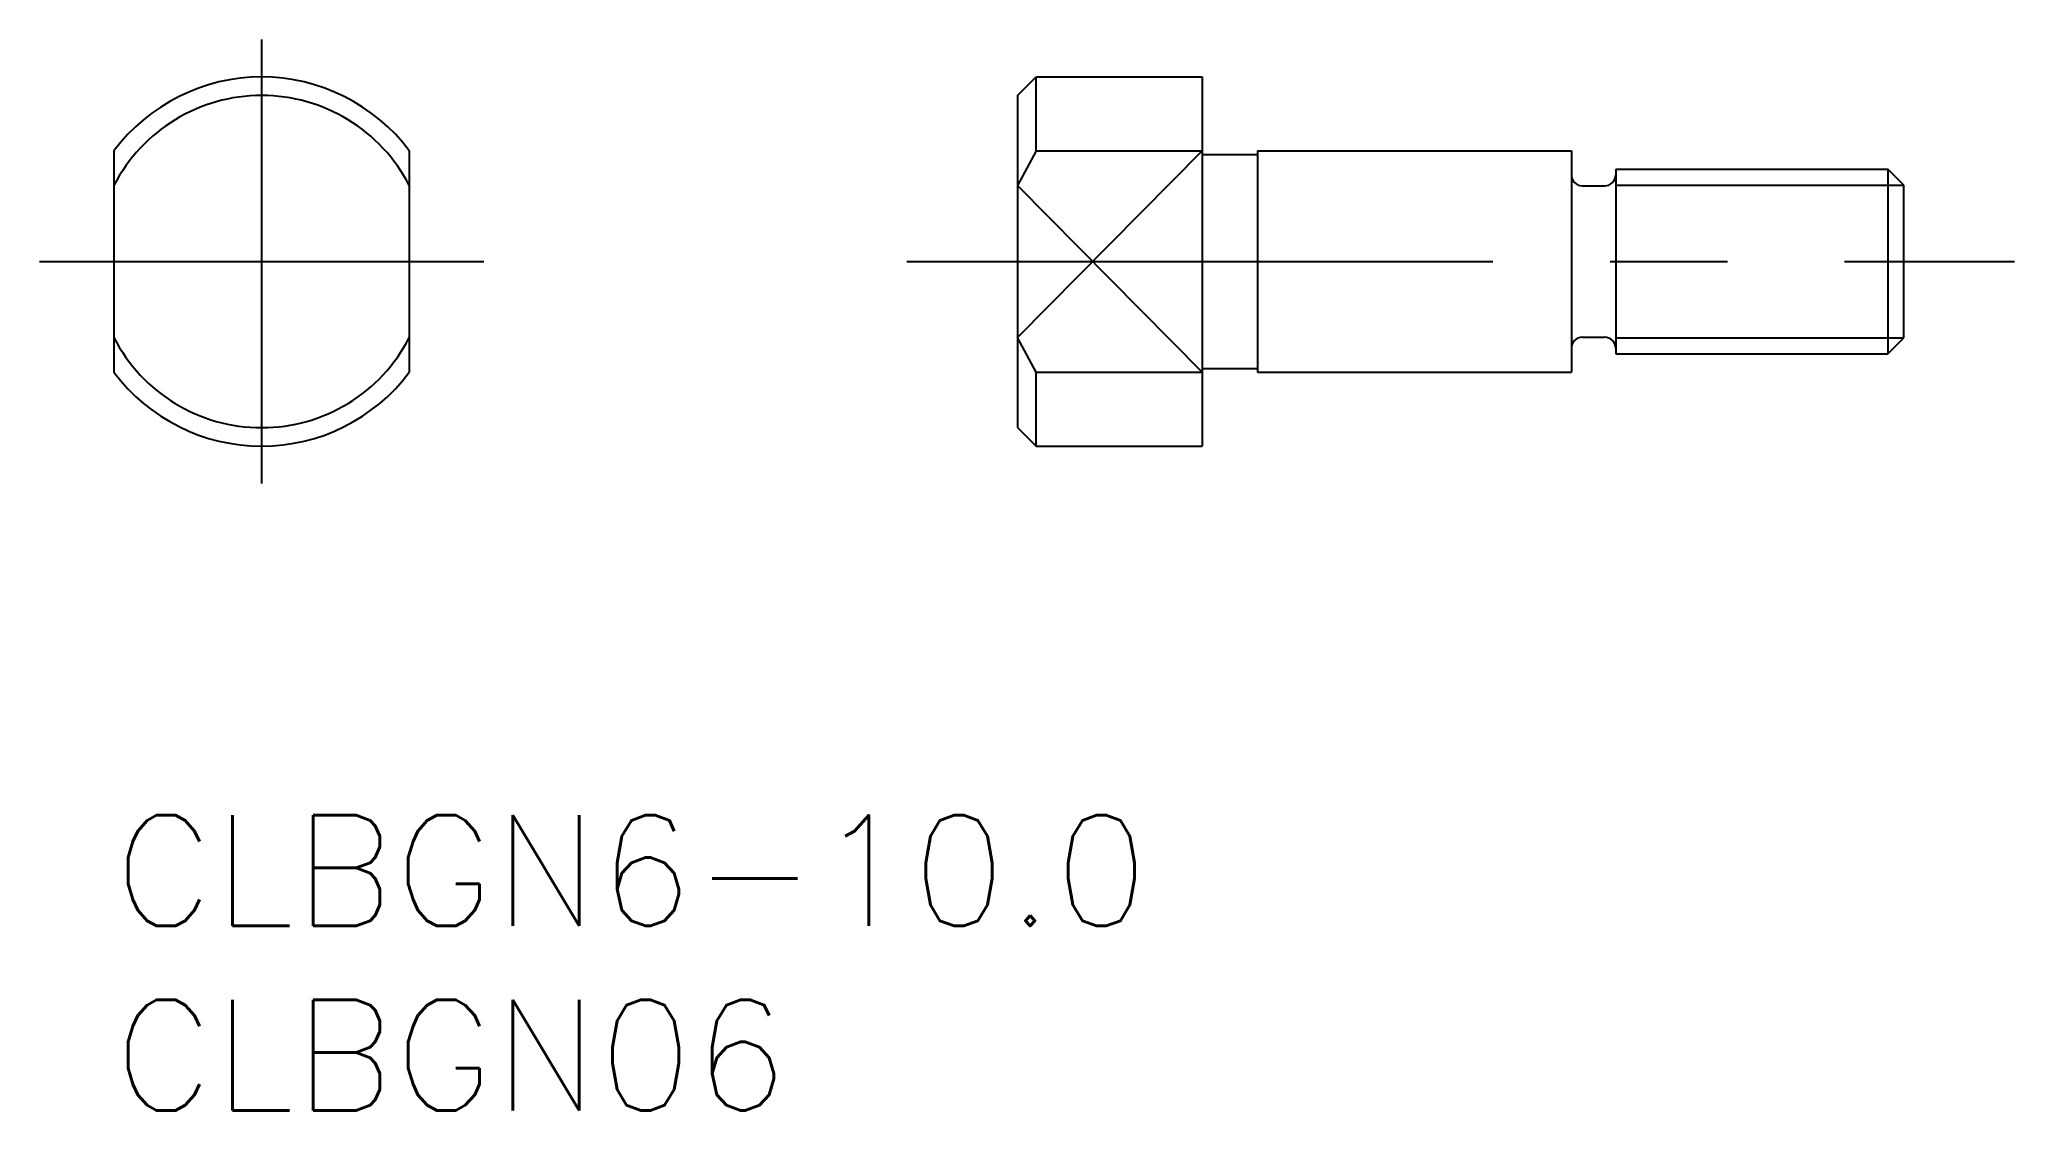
# Model space of a CAD drawing. Extents: x -2 to 51.5, y -8 to 21.
import ezdxf

# ---------------------------------------------------------------- set-up
doc = ezdxf.new("R2010")
doc.units = 0
doc.header["$LTSCALE"] = 0.5
doc.linetypes.add('CENTER', pattern=[50.8, 31.75, -6.35, 6.35, -6.35])
for name, color, linetype in [('MSM_CENTER', 1, 'CENTER'), ('MSM_CONTINUOUS', 7, 'CONTINUOUS'), ('MSM_NARROW', 5, 'CONTINUOUS'), ('MSM_PART_NUMBER', 7, 'CONTINUOUS')]:
    doc.layers.add(name, color=color, linetype=linetype)
doc.styles.get("Standard").update_dxf_attribs({"font": 'txt.shx', "height": 2, "bigfont": 'bigfont.shx'})

# ---------------------------------------------------------------- blocks, each defined once
blk = doc.blocks.new('*U6')
at = {"layer": 'MSM_PART_NUMBER'}
blk.add_text('CLBGN6-10.0', height=3, dxfattribs=at).set_placement((0, -3))
blk = doc.blocks.new('*U7')
at = {"layer": 'MSM_PART_NUMBER'}
blk.add_text('CLBGN06', height=3, dxfattribs=at).set_placement((0, -8))

msp = doc.modelspace()

# ---------------------------------------------------------------- linework, layer by layer
at = {"layer": 'MSM_CENTER'}
for p, q in [((4, 21.016), (4, 8.984)), ((-2.016, 15), (10.016, 15)), ((21.473, 15), (51.473, 15))]:
    msp.add_line(p, q, dxfattribs=at)
at = {"layer": 'MSM_CONTINUOUS'}
for p, q in [((24.473, 19.5), (24.973, 20)), ((24.973, 20), (29.473, 20)), ((24.973, 18), (24.973, 20)), ((29.473, 20), (29.473, 10)), ((24.473, 19.5), (24.473, 10.5)), ((0, 18), (0, 12)), ((8, 18), (8, 12)), ((24.973, 18), (24.473, 17.062)), ((24.973, 18), (29.473, 18)), ((29.473, 17.9), (30.973, 17.9)), ((30.973, 18), (30.973, 12)), ((30.973, 18), (39.473, 18)), ((39.473, 18), (39.473, 12)), ((40.673, 17.5), (40.673, 12.5)), ((40.673, 17.5), (48.04, 17.5)), ((48.473, 17.067), (48.04, 17.5)), ((48.04, 17.5), (48.04, 12.5)), ((39.773, 17.05), (40.373, 17.05)), ((48.473, 12.933), (48.473, 17.067)), ((0, 16.5), (0, 16.5)), ((0, 15), (0, 15)), ((24.973, 12), (24.473, 12.938)), ((39.773, 12.95), (40.373, 12.95)), ((48.04, 12.5), (48.473, 12.933)), ((40.673, 12.5), (48.04, 12.5)), ((24.973, 12), (29.473, 12)), ((24.973, 10), (24.973, 12)), ((29.473, 12.1), (30.973, 12.1)), ((30.973, 12), (39.473, 12)), ((24.473, 10.5), (24.973, 10)), ((24.973, 10), (29.473, 10))]:
    msp.add_line(p, q, dxfattribs=at)
for centre, radius, start, end in [((4, 15), 5, 36.8699, 143.1301), ((4, 15), 4.5, 27.266, 152.734), ((39.773, 17.35), 0.3, 180, 270), ((40.373, 17.35), 0.3, 270, 0), ((4, 15), 4.5, 207.266, 332.734), ((39.773, 12.65), 0.3, 90, 180), ((40.373, 12.65), 0.3, 0, 90), ((4, 15), 5, 216.8699, 323.1301)]:
    msp.add_arc(centre, radius, start, end, dxfattribs=at)
at = {"layer": 'MSM_NARROW'}
for p, q in [((29.473, 18), (24.473, 12.938)), ((24.473, 17.062), (29.473, 12)), ((40.673, 17.067), (48.473, 17.067)), ((40.673, 12.933), (48.473, 12.933))]:
    msp.add_line(p, q, dxfattribs=at)

# ---------------------------------------------------------------- block references
at = {"layer": 'MSM_CONTINUOUS'}
for name in ['*U6', '*U7']:
    msp.add_blockref(name, (0, 0), dxfattribs=at)

doc.saveas('drawing.dxf')
